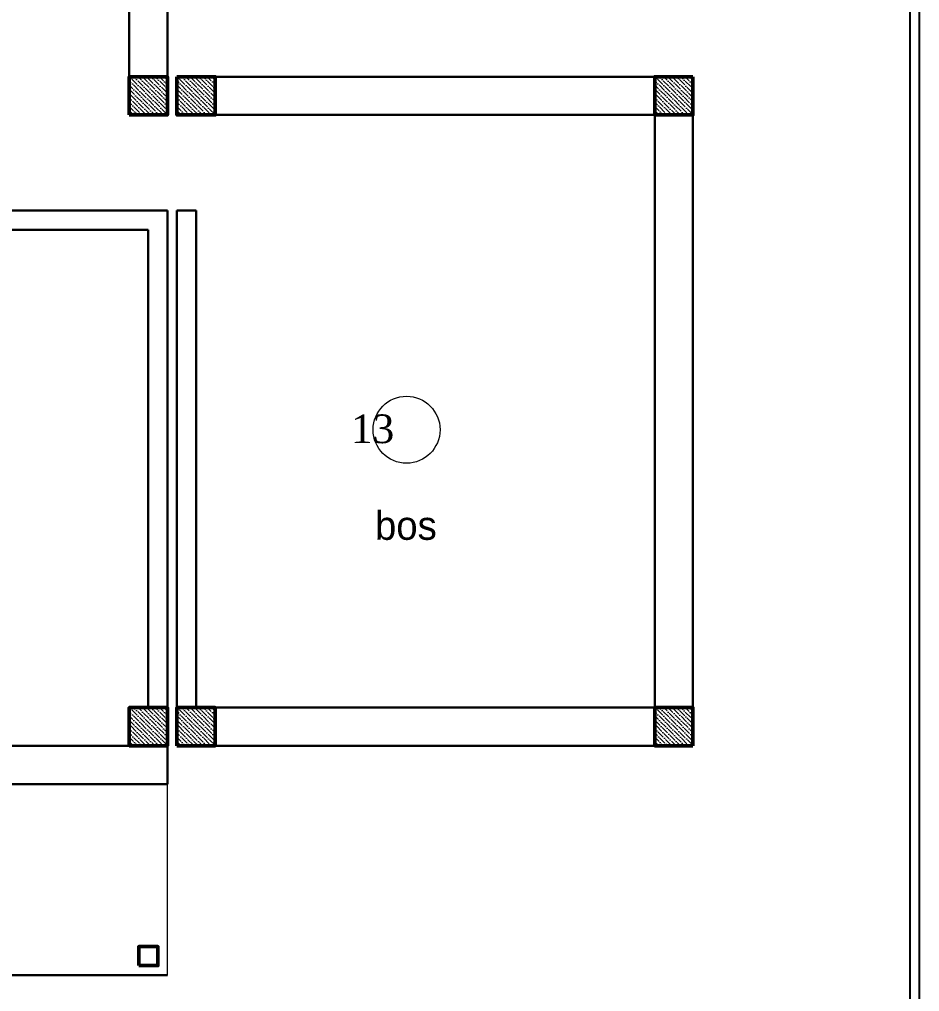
# Model space of a CAD drawing. Header units: millimetres. Extents: x -205382 to -191935, y -245869 to -242620.
# Drawn here: x -202047 to -201105, y -245048 to -244031 of the extents above; entities that cross this region are included whole.
import ezdxf

# ---------------------------------------------------------------- set-up
doc = ezdxf.new("R2010")
doc.units = ezdxf.units.MM
doc.header["$LTSCALE"] = 40
doc.linetypes.add('ACAD_ISO03W100', pattern=[30, 12, -18])
for name, color, linetype, lineweight in [('divar', 7, 'Continuous', 30), ('DIVAR 09', 7, 'Continuous', 9), ('DIVAR 30', 7, 'Continuous', 30), ('KALONA', 7, 'Continuous', 50)]:
    doc.layers.add(name, color=color, linetype=linetype, lineweight=lineweight)

msp = doc.modelspace()

# ---------------------------------------------------------------- hatches: boundary and pattern name
at = {"layer": 'KALONA', "lineweight": 5, "ltscale": 100}
h = msp.add_hatch(dxfattribs=at)
h.set_pattern_fill('ANSI36', color=129, angle=90, style=0)
h.set_pattern_definition([(135, (-201931.8212, -244131.0427), (-6.17393, 1.6838), [7.9375, -1.5875, 0, -1.5875])])
h.paths.add_polyline_path([(-201931.8, -244131), (-201931.8, -244091), (-201891.8, -244091), (-201891.8, -244131)])
h = msp.add_hatch(dxfattribs=at)
h.set_pattern_fill('ANSI36', color=129, angle=90, style=0)
h.set_pattern_definition([(135, (-201881.8212, -244131.0427), (-6.17393, 1.6838), [7.9375, -1.5875, 0, -1.5875])])
h.paths.add_polyline_path([(-201881.8, -244131), (-201881.8, -244091), (-201841.8, -244091), (-201841.8, -244131)])
h = msp.add_hatch(dxfattribs=at)
h.set_pattern_fill('ANSI36', color=129, angle=90, style=0)
h.set_pattern_definition([(135, (-201381.8212, -244131.0427), (-6.17393, 1.6838), [7.9375, -1.5875, 0, -1.5875])])
h.paths.add_polyline_path([(-201381.8, -244131), (-201381.8, -244091), (-201341.8, -244091), (-201341.8, -244131)])
h = msp.add_hatch(dxfattribs=at)
h.set_pattern_fill('ANSI36', color=129, angle=90, style=0)
h.set_pattern_definition([(135, (-201931.8212, -244791.0427), (-6.17393, 1.6838), [7.9375, -1.5875, 0, -1.5875])])
h.paths.add_polyline_path([(-201931.8, -244791), (-201931.8, -244751), (-201891.8, -244751), (-201891.8, -244791)])
h = msp.add_hatch(dxfattribs=at)
h.set_pattern_fill('ANSI36', color=129, angle=90, style=0)
h.set_pattern_definition([(135, (-201881.8212, -244791.0427), (-6.17393, 1.6838), [7.9375, -1.5875, 0, -1.5875])])
h.paths.add_polyline_path([(-201881.8, -244791), (-201881.8, -244751), (-201841.8, -244751), (-201841.8, -244791)])
h = msp.add_hatch(dxfattribs=at)
h.set_pattern_fill('ANSI36', color=129, angle=90, style=0)
h.set_pattern_definition([(135, (-201381.8212, -244791.0427), (-6.17393, 1.6838), [7.9375, -1.5875, 0, -1.5875])])
h.paths.add_polyline_path([(-201381.8, -244791), (-201381.8, -244751), (-201341.8, -244751), (-201341.8, -244791)])

# ---------------------------------------------------------------- linework, layer by layer
for points in [[(-205219.7, -245739.3), (-201104.7, -245739.3), (-201104.7, -242799.3), (-205219.7, -242799.3)], [(-205209.7, -245729.3), (-201114.7, -245729.3), (-201114.7, -242809.3), (-205209.7, -242809.3)]]:
    msp.add_lwpolyline(points, close=True)
at = {"layer": 'divar', "lineweight": 0}
msp.add_circle((-201641.5, -244460.3), 35, dxfattribs=at)
at = {"layer": 'DIVAR 09', "linetype": 'ACAD_ISO03W100', "ltscale": 5}
msp.add_line((-201891.8, -245031), (-201891.8, -244831), dxfattribs=at)
at = {"layer": 'DIVAR 30', "ltscale": 5}
for p, q in [((-201891.8, -243531), (-201891.8, -244091)), ((-201931.8, -243951), (-201931.8, -244091)), ((-201841.8, -244091), (-201381.8, -244091)), ((-201841.8, -244131), (-201381.8, -244131)), ((-201381.8, -244131), (-201381.8, -244751)), ((-201341.8, -244131), (-201341.8, -244751)), ((-202111.8, -244231), (-201891.8, -244231)), ((-201891.8, -244231), (-201891.8, -244751)), ((-201881.8, -244231), (-201861.8, -244231)), ((-201881.8, -244751), (-201881.8, -244231)), ((-201861.8, -244751), (-201861.8, -244231)), ((-202131.8, -244251), (-201911.8, -244251)), ((-201911.8, -244251), (-201911.8, -244751)), ((-201381.8, -244751), (-201841.8, -244751)), ((-201931.8, -244791), (-202201.8, -244791)), ((-201891.8, -244831), (-201891.8, -244791)), ((-201381.8, -244791), (-201841.8, -244791)), ((-201891.8, -244831), (-202201.8, -244831)), ((-203931.8, -245031), (-201891.8, -245031))]:
    msp.add_line(p, q, dxfattribs=at)
at = {"layer": 'KALONA', "ltscale": 5}
for points in [[(-201931.8, -244131), (-201931.8, -244091), (-201891.8, -244091), (-201891.8, -244131)], [(-201881.8, -244091), (-201881.8, -244131), (-201841.8, -244131), (-201841.8, -244091)], [(-201341.8, -244091), (-201341.8, -244131), (-201381.8, -244131), (-201381.8, -244091)], [(-201931.8, -244791), (-201931.8, -244751), (-201891.8, -244751), (-201891.8, -244791)], [(-201881.8, -244791), (-201881.8, -244751), (-201841.8, -244751), (-201841.8, -244791)], [(-201341.8, -244791), (-201341.8, -244751), (-201381.8, -244751), (-201381.8, -244791)], [(-201921.8, -245021), (-201921.8, -245001), (-201901.8, -245001), (-201901.8, -245021)]]:
    msp.add_lwpolyline(points, close=True, dxfattribs=at)

# ---------------------------------------------------------------- texts
at = {"lineweight": 15}
msp.add_text('bos', height=30, rotation=360, dxfattribs=at).set_placement((-201674.6, -244575.5))
at = {"lineweight": 0, "insert": (-201654.4, -244444.3), "char_height": 30, "width": 1.814, "attachment_point": 3}
msp.add_mtext('{\\fTimes New Roman|b0|i0|c162|p18;13}', dxfattribs=at)

doc.saveas('drawing.dxf')
